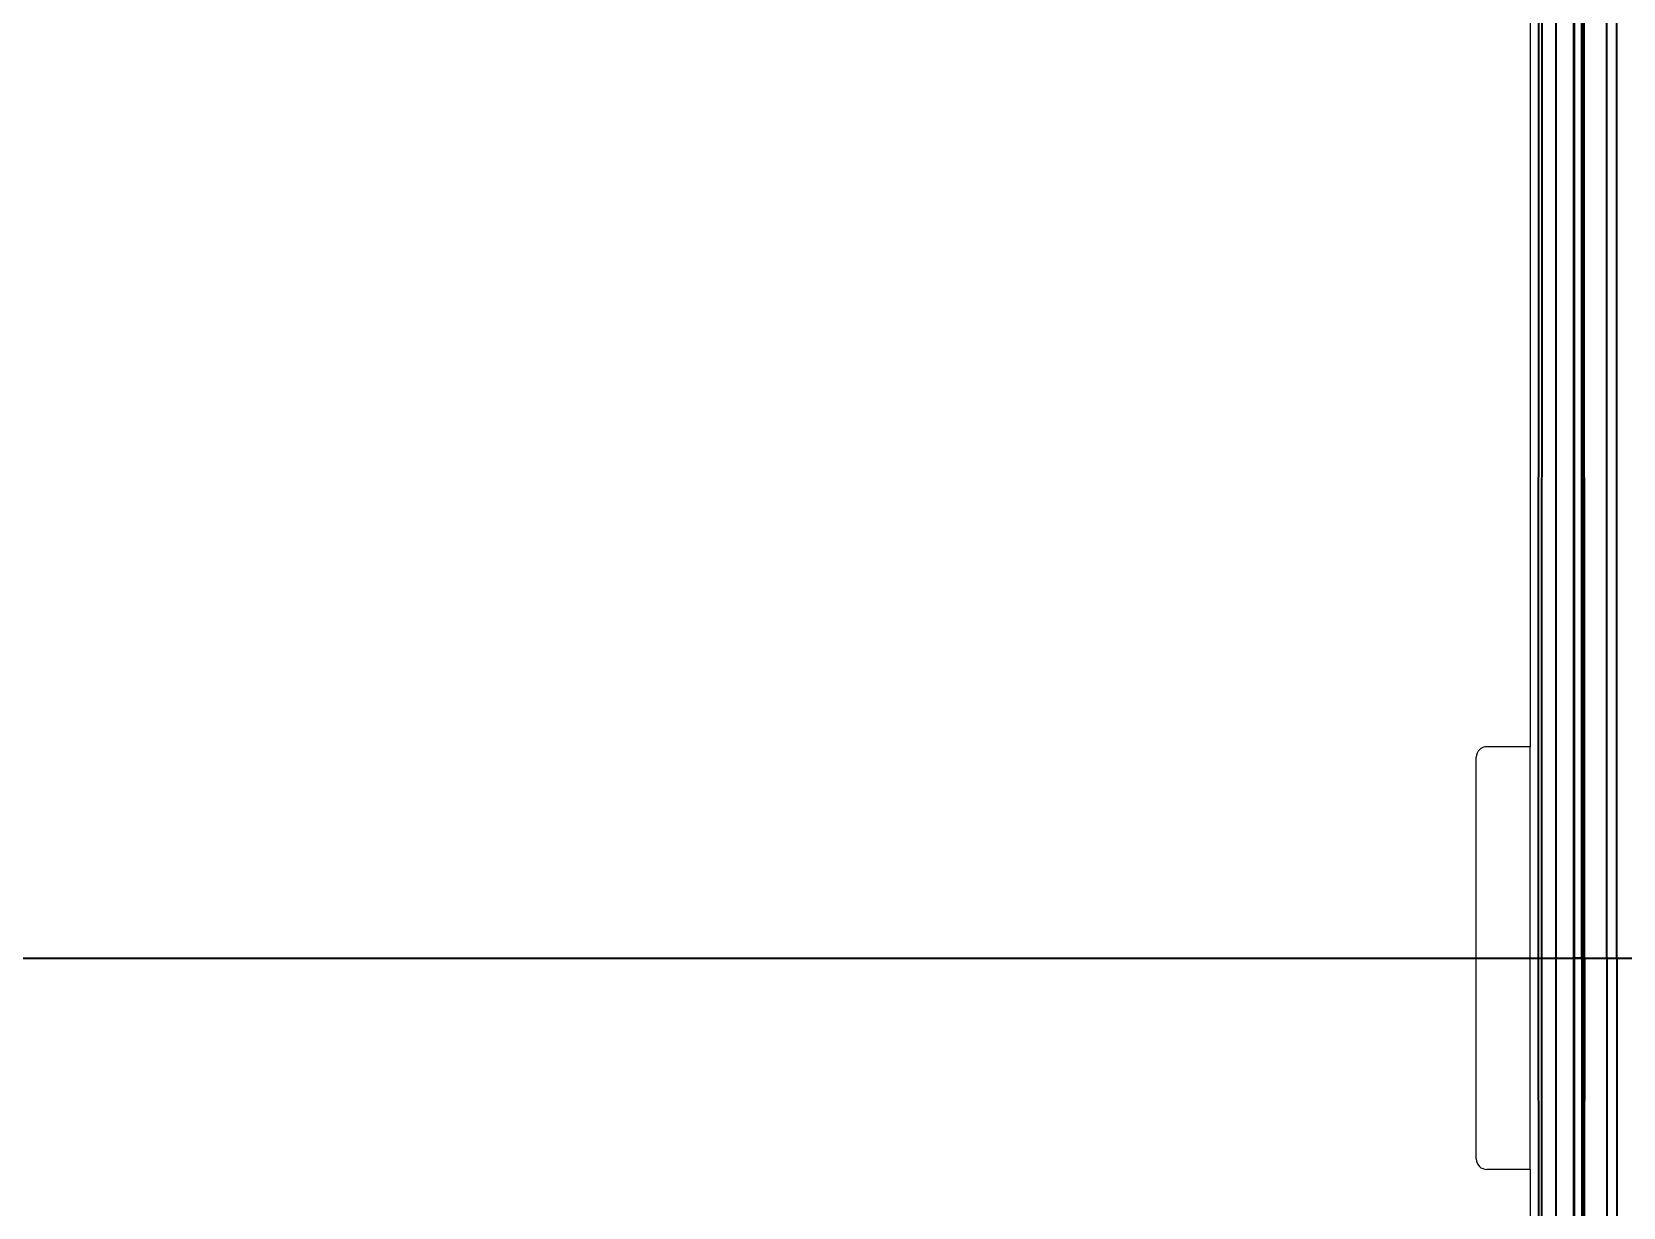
# Model space of a CAD drawing. Header units: millimetres. Extents: x 101 to 3000, y 150 to 4305.
# Drawn here: x 1090.35 to 1120.45, y 2870.43 to 2892.67 of the extents above; entities that cross this region are included whole.
import ezdxf

# ---------------------------------------------------------------- set-up
doc = ezdxf.new("R2010")
doc.units = ezdxf.units.MM
doc.header["$LTSCALE"] = 15
for name, color, linetype, lineweight in [('_Sichtbarkanten', 7, 'Continuous', 25), ('Schnittlinie (ISO)', 7, 'Continuous', 35), ('Sichtbar schmal (ISO)', 7, 'Continuous', 35)]:
    doc.layers.add(name, color=color, linetype=linetype, lineweight=lineweight)

# ---------------------------------------------------------------- blocks, each defined once
blk = doc.blocks.new('2DTransSchnitt0')
at = {"layer": 'Schnittlinie (ISO)', "linetype": 'Continuous'}
blk.add_line((64.9684, 191.6764), (153.7276, 191.6764), dxfattribs=at)

msp = doc.modelspace()

# ---------------------------------------------------------------- linework, layer by layer
at = {"layer": '_Sichtbarkanten'}
for p, q in [((1119.666, 2875.146), (1119.661, 2915.488)), ((1118.694, 2905.846), (1118.694, 2879.146)), ((1117.675, 2871.346), (1117.675, 2878.947)), ((1118.694, 2879.146), (1117.874, 2879.146)), ((1118.694, 2871.146), (1118.694, 2879.146)), ((1119.666, 2875.146), (1119.661, 2834.805)), ((1118.694, 2871.146), (1117.874, 2871.146)), ((1118.694, 2871.146), (1118.694, 2844.446))]:
    msp.add_line(p, q, dxfattribs=at)
for centre, major_axis in [((1117.876, 2878.946), (-0.142, 0.142)), ((1117.876, 2871.347), (-0.142, -0.142))]:
    msp.add_ellipse(centre, major_axis=major_axis, ratio=0.992433, start_param=5.501585, end_param=7.064785, dxfattribs=at)
at = {"layer": 'Sichtbar schmal (ISO)'}
for p, q in [((1120.143, 2875.146), (1120.152, 2931.7)), ((1120.334, 2875.146), (1120.343, 2931.695)), ((1119.531, 2875.146), (1119.531, 2913.392)), ((1119.682, 2875.146), (1119.678, 2907.43)), ((1119.72, 2875.146), (1119.716, 2907.429)), ((1118.855, 2875.144), (1118.864, 2905.846)), ((1118.916, 2875.142), (1118.925, 2905.846)), ((1119.185, 2875.145), (1119.185, 2905.844)), ((1119.523, 2875.146), (1119.524, 2905.845)), ((1118.864, 2844.446), (1118.855, 2875.144)), ((1119.185, 2875.145), (1118.916, 2875.142)), ((1118.925, 2844.447), (1118.916, 2875.142)), ((1119.185, 2844.449), (1119.185, 2875.145)), ((1119.524, 2844.448), (1119.523, 2875.146)), ((1119.523, 2875.146), (1119.531, 2875.146)), ((1119.531, 2836.9), (1119.531, 2875.146)), ((1119.682, 2875.146), (1119.666, 2875.146)), ((1119.682, 2875.146), (1119.678, 2842.863)), ((1119.72, 2875.146), (1119.716, 2842.864)), ((1119.72, 2875.146), (1120.143, 2875.146)), ((1120.143, 2875.146), (1120.152, 2818.593)), ((1120.334, 2875.146), (1120.343, 2818.598))]:
    msp.add_line(p, q, dxfattribs=at)
for centre, major_axis, start_param, end_param in [((1119.882, 2875.146), (-0.2, 0), 0.006816, 0.62041), ((1119.334, 2875.146), (1, 0), 5.654408, 6.265853)]:
    msp.add_ellipse(centre, major_axis=major_axis, ratio=0.00001, start_param=start_param, end_param=end_param, dxfattribs=at)
for points, knots in [([(1118.855, 2875.144), (1118.855, 2875.143), (1118.861, 2875.143), (1118.882, 2875.143), (1118.903, 2875.142), (1118.916, 2875.142)], [0, 0, 0, 0, 0.3333333, 0.6666667, 0.999847, 0.999847, 0.999847, 0.999847]), ([(1119.185, 2875.145), (1119.197, 2875.145), (1119.211, 2875.144), (1119.226, 2875.144), (1119.241, 2875.144), (1119.257, 2875.144), (1119.274, 2875.144), (1119.29, 2875.144), (1119.307, 2875.144), (1119.325, 2875.144), (1119.342, 2875.144), (1119.359, 2875.144), (1119.376, 2875.144), (1119.392, 2875.144), (1119.408, 2875.144), (1119.423, 2875.144), (1119.438, 2875.145), (1119.452, 2875.145), (1119.464, 2875.145), (1119.476, 2875.145), (1119.487, 2875.145), (1119.496, 2875.145), (1119.504, 2875.145), (1119.511, 2875.146), (1119.516, 2875.146), (1119.521, 2875.146), (1119.523, 2875.146), (1119.523, 2875.146)], [0, 0, 0, 0, 0.111111, 0.111111, 0.111111, 0.222222, 0.222222, 0.222222, 0.333333, 0.333333, 0.333333, 0.444444, 0.444444, 0.444444, 0.555556, 0.555556, 0.555556, 0.666667, 0.666667, 0.666667, 0.777778, 0.777778, 0.777778, 0.888889, 0.888889, 0.888889, 1, 1, 1, 1]), ([(1119.666, 2875.147), (1119.654, 2875.147), (1119.643, 2875.147), (1119.632, 2875.147), (1119.617, 2875.147), (1119.603, 2875.147), (1119.591, 2875.147), (1119.578, 2875.147), (1119.568, 2875.147), (1119.559, 2875.147), (1119.55, 2875.147), (1119.543, 2875.147), (1119.538, 2875.147), (1119.534, 2875.147), (1119.531, 2875.146), (1119.531, 2875.146)], [0.2132327, 0.2132327, 0.2132327, 0.2132327, 0.3333333, 0.3333333, 0.3333333, 0.5, 0.5, 0.5, 0.6666667, 0.6666667, 0.6666667, 0.8333333, 0.8333333, 0.8333333, 1, 1, 1, 1])]:
    msp.add_open_spline(points, degree=3, knots=knots, dxfattribs=at)

# ---------------------------------------------------------------- block references
at = {"layer": 'Schnittlinie (ISO)', "xscale": 15, "yscale": 15, "zscale": 15}
msp.add_blockref('2DTransSchnitt0', (0, 0), dxfattribs=at)

doc.saveas('drawing.dxf')
